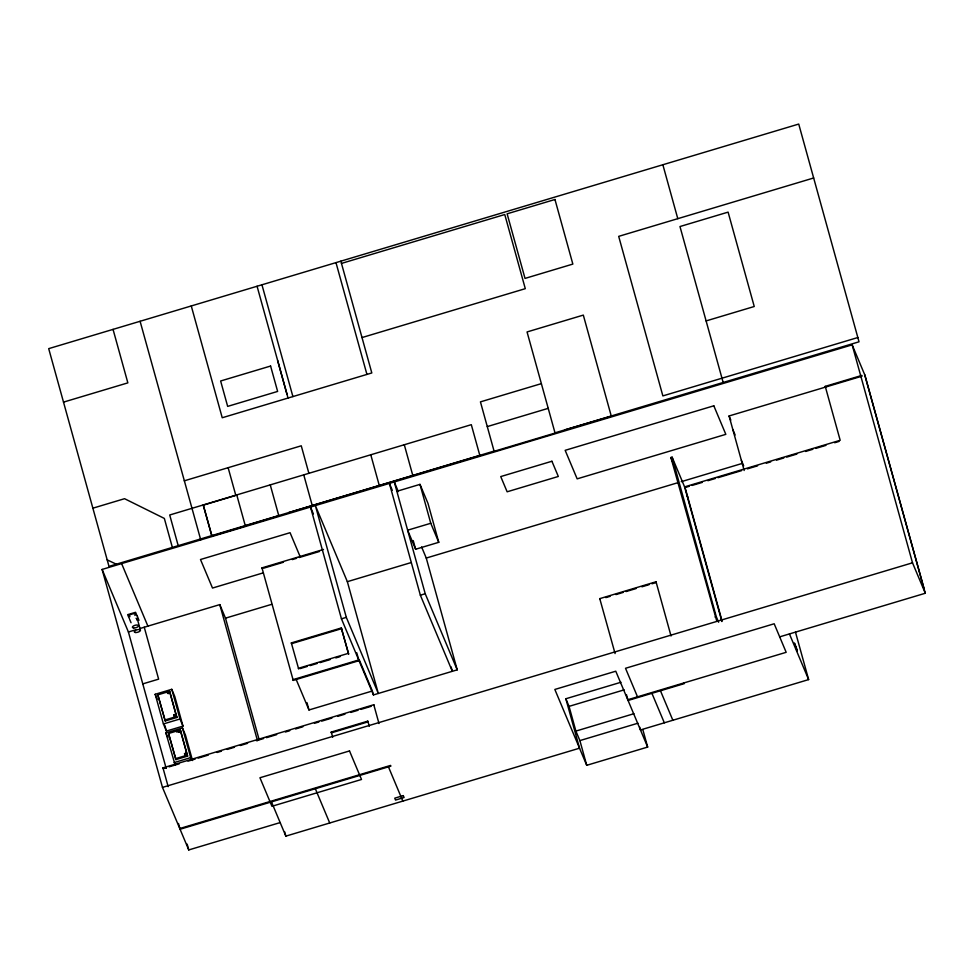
<?xml version="1.0" encoding="UTF-8"?>
<svg xmlns="http://www.w3.org/2000/svg" width="974" height="974" viewBox="0 0 974 974"><rect width="100%" height="100%" fill="white"/><g stroke="black" fill="none" stroke-linecap="round" stroke-linejoin="round"><path stroke-width="1.46" d="M167.942 692.197C166.858 695.692 171.923 691.735 168.149 692.039M341.472 263.418L504.763 214.523L525.29 288.669L362.011 337.564M63.505 402.128L127.85 382.867L113.045 329.382M813.667 177.986L618.697 236.365L662.868 395.907L857.838 337.528M706.101 320.921L754.241 306.506L728.102 212.125L679.974 226.54L723.158 382.49M92.883 508.184L124.562 498.7L164.338 518.424L172.361 547.412M184.269 480.827L301.258 445.8L308.88 473.315M541.361 383.634L480.438 401.872L494.122 451.303L555.058 433.065L527.056 331.951L583.316 315.101L611.307 416.215L564.737 429.924M203.31 505.153L236.816 495.121L245.375 526.021L211.869 536.053L203.225 504.958L212.064 536.443M487.28 426.588L548.204 408.349M494.062 451.084L108.991 566.393L48.7 348.643L798.729 124.063L859.019 341.801L554.997 432.833M245.29 525.814L278.808 515.782L270.248 484.894M280.159 822.58L188.761 849.937L162.475 787.394L102.112 569.437L852.153 344.845L864.936 375.282L925.3 593.251L779.687 636.85M396.856 491.298L419.989 484.37L427.988 503.388L438.763 542.311L415.63 549.239L407.631 530.209L430.764 523.282L438.763 542.311M721.892 621.534L684.6 486.878L840.185 440.297L825.246 386.361L861.832 375.416M744.173 470.503L729.076 415.971L862.051 376.147M359.041 660.676L293.235 680.388L261.982 567.879L323.49 549.458M263.711 568.171L283.446 562.254M292.322 559.6L296.62 558.309M299.286 557.518L319.509 551.467M263.065 572.919L212.502 588.053L200.498 559.514L290.069 532.693L300.345 557.152M716.815 621.217L670.891 457.524L672.109 457.159L684.917 487.633M102.112 569.437L128.41 631.98L135.605 629.825M139.927 628.522L219.795 604.611L225.493 618.161L259.121 739.583M225.493 618.161L271.709 604.33M347.353 581.673L378.314 693.464L346.318 617.37L315.369 505.579L347.353 581.673L411.223 562.546M421.608 546.974L426.259 558.053L678.33 482.568M681.24 481.692L742.431 463.368M684.905 487.597L689.263 486.294M692.173 485.417L702.351 482.373M707.879 480.718L715.44 478.453M717.996 477.686L741.616 470.612M747.423 468.871L757.602 465.828M766.331 463.21L770.69 461.907M776.509 460.166L783.778 457.987M786.688 457.123L796.866 454.067M805.583 451.461L812.852 449.282M815.762 448.405L825.94 445.362M834.669 442.744L839.028 441.441M313.397 513.955L310.499 507.04L341.448 618.831L346.318 617.37M392.303 490.324L389.393 483.408L420.354 595.199L425.224 593.738L457.22 669.844L373.444 694.925L341.448 618.831M142.788 683.882L158.628 679.146L144.249 627.232M298.677 669.028L291.336 642.925L341.302 627.962L348.631 654.065L341.302 627.962M341.606 628.668L291.64 643.631L291.336 642.925M155.195 694.279L171.765 689.312L174.76 696.447L182.978 726.117L166.408 731.072L163.413 723.938L155.195 694.279L157.191 699.04M157.849 694.839L169.549 691.345L169.951 692.295L176.927 717.461L165.227 720.967L157.849 694.839L165.227 720.967M167.358 693.074L169.951 692.295M298.373 668.31L348.339 653.347M300.102 668.602L307.236 666.459M310.097 665.607L317.232 663.464M320.081 662.612L330.076 659.617M335.787 657.913L340.072 656.634M164.825 720.017L176.525 716.511L176.927 717.461M163.413 723.938L179.983 718.982L182.978 726.117M615.081 653.566L599.765 598.633L656.026 581.782L656.318 582.489L651.996 583.791M605.828 597.61L610.162 596.319M615.933 594.59L623.141 592.423M626.026 591.571L636.132 588.539M641.903 586.811L649.11 584.656M175.113 764.967L165.897 732.923L182.467 727.968L185.474 735.102L192.511 760.524M168.551 733.495L180.251 729.989L180.653 730.938L187.629 756.104L175.929 759.61L168.551 733.495L175.929 759.61M176.757 732.107L180.653 730.938M296.327 679.84L308.989 709.973L372.348 690.992L359.114 659.483M175.527 758.661L187.227 755.154L187.629 756.104M174.115 762.593L190.685 757.626L191.683 760M168.173 786.651L162.975 767.865L373.785 704.738L374.077 705.456M166.177 767.707L163.267 768.583L162.975 767.865M169.086 766.842L179.265 763.799M187.982 761.181L195.25 759.002M198.16 758.137L208.339 755.081M217.068 752.476L221.427 751.173M227.234 749.432L234.515 747.253M240.322 745.512L247.591 743.332M256.32 740.715L263.589 738.548M266.499 737.671L276.677 734.627M285.394 732.01L289.753 730.707M295.572 728.966L302.841 726.787M314.468 723.305L318.839 722.002M321.737 721.125L331.915 718.082M337.734 716.34L345.003 714.161M350.823 712.42L358.091 710.241M361.001 709.376L371.179 706.32M331.209 732.095L367.77 721.15L368.062 721.856L331.513 732.801L331.209 732.095L332.731 737.196M715.074 617.066L716.292 616.7L718.617 622.24M162.475 787.394L912.504 562.814L925.3 593.251M271.466 801.882L285.857 836.13L579.53 748.19L565.845 698.76L620.974 682.25M565.845 698.76L569.047 706.369L624.164 689.86M179.764 828.533L390.586 765.418L390.878 766.124L180.068 829.251L178.473 823.48M627.767 699.746L786.176 652.312L774.184 623.774L625.515 668.286L637.507 696.824M569.047 706.369L575.89 731.084L633.916 713.711M575.89 731.084L579.883 740.593L637.909 723.219M795.49 632.163L808.627 679.596L640.466 729.952L639.65 727.042M647.661 747.07L615.775 671.208L554.839 689.458L586.725 765.308L647.661 747.07L642.828 729.623M107.189 559.867L116.308 564.202M924.058 588.759L864.644 374.564M825.246 386.361L825.55 387.08M729.076 415.971L730.817 420.123M732.801 429.449L735.126 434.976M741.36 460.349L743.686 465.876M789.427 633.928L808.627 679.596M687.084 495.462L687.681 496.886M670.891 457.524L673.801 464.452M684.028 682.896L684.32 683.614L628.06 700.464L626.44 694.596M660.457 690.761L672.851 720.249M651.923 693.318L664.329 722.805M599.765 598.633L600.069 599.339M398.342 491.639L394.275 481.947L425.224 593.738M420.354 595.199L452.338 671.305L451.132 666.947M388.443 766.855L402.834 801.103M261.982 567.879L262.286 568.597M293.235 680.388L292.943 679.669L358.749 659.97L356.728 652.714M315.332 788.745L329.723 822.993M200.729 539.827L140.098 321.286M121.616 563.593L147.902 626.136M137.066 615.86L135.569 612.293L127.655 614.667L129.152 618.234M138.965 620.377L137.164 615.69M129.554 619.184L131.052 622.751M165.897 732.923L167.893 737.683M277.614 360.404L286.953 394.105M306.956 702.644L308.989 709.973M852.153 344.845L912.504 562.814M662.856 164.74L677.794 218.675M685.501 489.021L722.014 620.852M672.109 457.159L716.292 616.7M656.026 581.782L671.037 635.998M579.883 740.593L586.725 765.308M419.989 484.37L430.764 523.282M404.295 444.753L412.842 475.641M426.259 558.053L457.22 669.844M340.851 261.166L371.812 372.957L222.23 417.749L191.269 305.958M413.232 540.594L415.63 549.239M335.981 262.627L366.93 374.418M370.777 454.785L379.336 485.685M261.945 284.798L292.906 396.588M372.226 690.566L373.444 694.925M373.785 704.738L378.983 723.524M257.075 286.259L288.036 398.049M303.754 474.849L312.313 505.749M367.77 721.15L369.28 726.251M288.73 512.567L479.865 455.576L471.306 424.676L169.72 514.99L178.205 545.659M228.135 467.69L235.769 495.218M284.639 831.735L285.857 836.13M219.795 604.611L257.477 740.654M171.765 689.312L179.983 718.982M182.467 727.968L190.685 757.626M169.549 691.345L176.525 716.511M180.251 729.989L187.227 755.154M137.31 618.867L140.414 630.105M164.837 725.423L166.408 731.072M128.41 631.98L166.177 768.364M187.154 844.117L188.761 849.937M136.056 618.295A3.178 1.278 -15.5 0 1 136.762 619.975M129.968 616.652A3.178 1.278 -15.5 0 1 130.199 614.813A3.178 1.278 -15.5 0 1 134.375 613.803A3.178 1.278 -15.5 0 1 134.862 615.458M167.479 692.161C168.733 695.716 170.426 689.434 167.479 692.161M173.822 715.074C173.969 718.946 177.95 714.064 174.285 715.123C174.577 718.569 177 712.384 173.822 715.074M178.181 730.804C179.435 734.372 181.127 728.089 178.181 730.804M178.376 731.279C179.642 734.846 181.334 728.564 178.376 731.279M184.524 753.73C185.791 757.285 187.483 751.003 184.524 753.73M184.731 754.205C185.985 757.76 187.678 751.478 184.731 754.205M554.961 199.487L507.125 213.805L525.023 278.418L572.846 264.088L554.961 199.487M270.589 366.041L220.635 380.992L227.66 406.389L277.627 391.426L270.589 366.041M713.82 405.805L565.163 450.329L577.156 478.855L725.825 434.343L713.82 405.805M551.917 461.25L500.733 476.578L507.137 491.797L558.321 476.469L551.917 461.25M349.508 750.942L259.948 777.751L271.941 806.289L361.512 779.468L349.508 750.942M403.273 795.612L394.75 798.169L395.541 800.068L404.076 797.511L403.273 795.612M796.342 647.698L794.37 642.998L797.28 651.07L796.342 647.698M135.569 632.503A3.178 1.278 -15.5 0 0 140.439 630.446A3.178 1.278 -15.5 0 0 136.104 630.105A3.178 1.278 -15.5 0 0 135.569 632.503M133.669 627.986A3.178 1.278 -15.5 0 0 138.539 625.929A3.178 1.278 -15.5 0 0 134.205 625.588A3.178 1.278 -15.5 0 0 133.669 627.986"/></g></svg>
